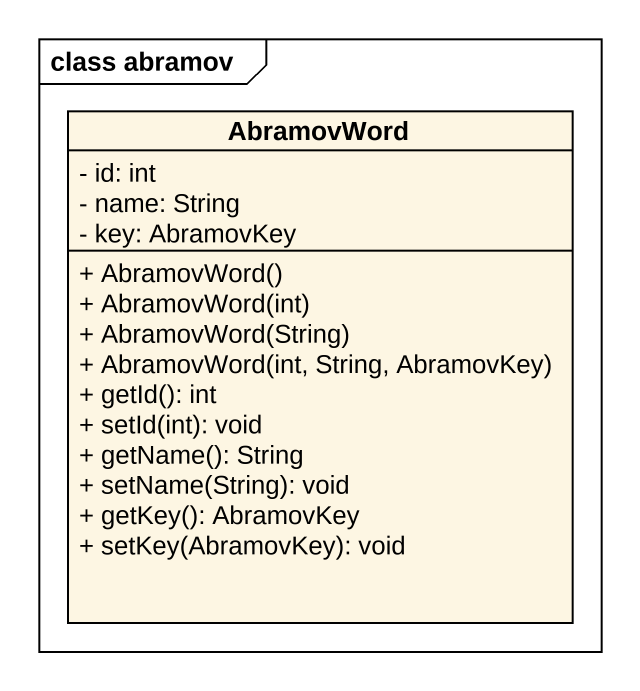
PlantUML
@startuml
mainframe class abramov
hide circle
hide empty members
skinparam classAttributeIconSize 0
class AbramovWord {
  - id: int
  - name: String
  - key: AbramovKey
  + AbramovWord()
  + AbramovWord(int)
  + AbramovWord(String)
  + AbramovWord(int, String, AbramovKey)
  + getId(): int
  + setId(int): void
  + getName(): String
  + setName(String): void
  + getKey(): AbramovKey
  + setKey(AbramovKey): void
}
@enduml
